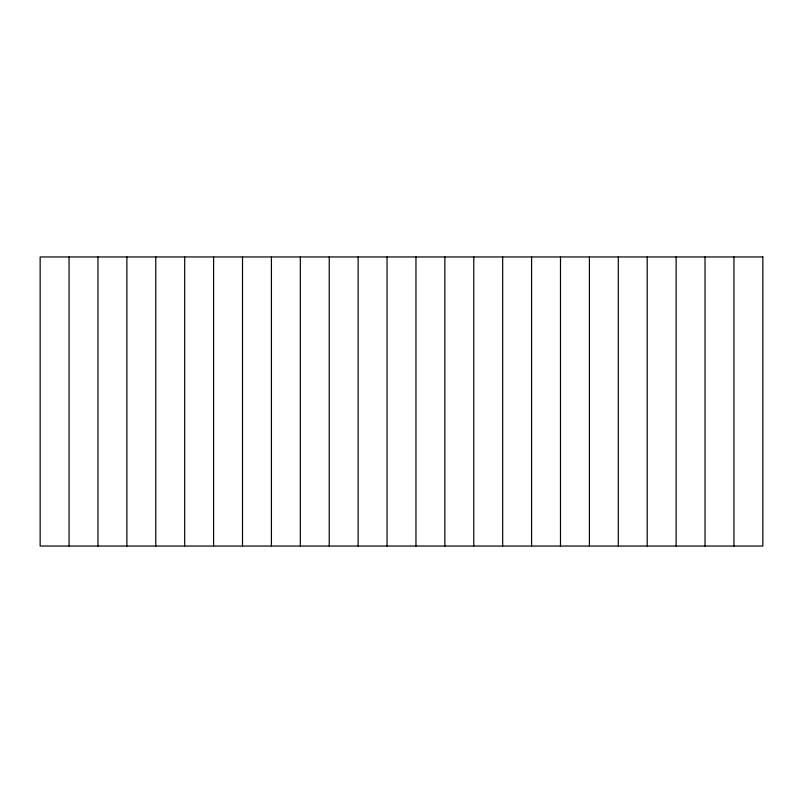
<?xml version="1.0" encoding="UTF-8"?>
<svg xmlns="http://www.w3.org/2000/svg" width="803" height="803" viewBox="0 0 803 803"><rect width="100%" height="100%" fill="white"/><g stroke="black" fill="none" stroke-linecap="round" stroke-linejoin="round"><path stroke-width="1.2" d="M733.942 256.96L733.942 546.04M705.034 256.96L705.034 546.04M676.126 256.96L676.126 546.04M647.218 256.96L647.218 546.04M618.31 256.96L618.31 546.04M589.402 256.96L589.402 546.04M560.494 256.96L560.494 546.04M531.586 256.96L531.586 546.04M502.678 256.96L502.678 546.04M473.77 256.96L473.77 546.04M444.862 256.96L444.862 546.04M415.954 256.96L415.954 546.04M387.046 256.96L387.046 546.04M358.138 256.96L358.138 546.04M329.23 256.96L329.23 546.04M300.322 256.96L300.322 546.04M271.414 256.96L271.414 546.04M242.506 256.96L242.506 546.04M213.598 256.96L213.598 546.04M184.69 256.96L184.69 546.04M155.782 256.96L155.782 546.04M126.874 256.96L126.874 546.04M97.966 256.96L97.966 546.04M69.058 256.96L69.058 546.04M762.85 256.96L40.15 256.96L40.15 546.04L762.85 546.04L762.85 256.96"/></g></svg>
